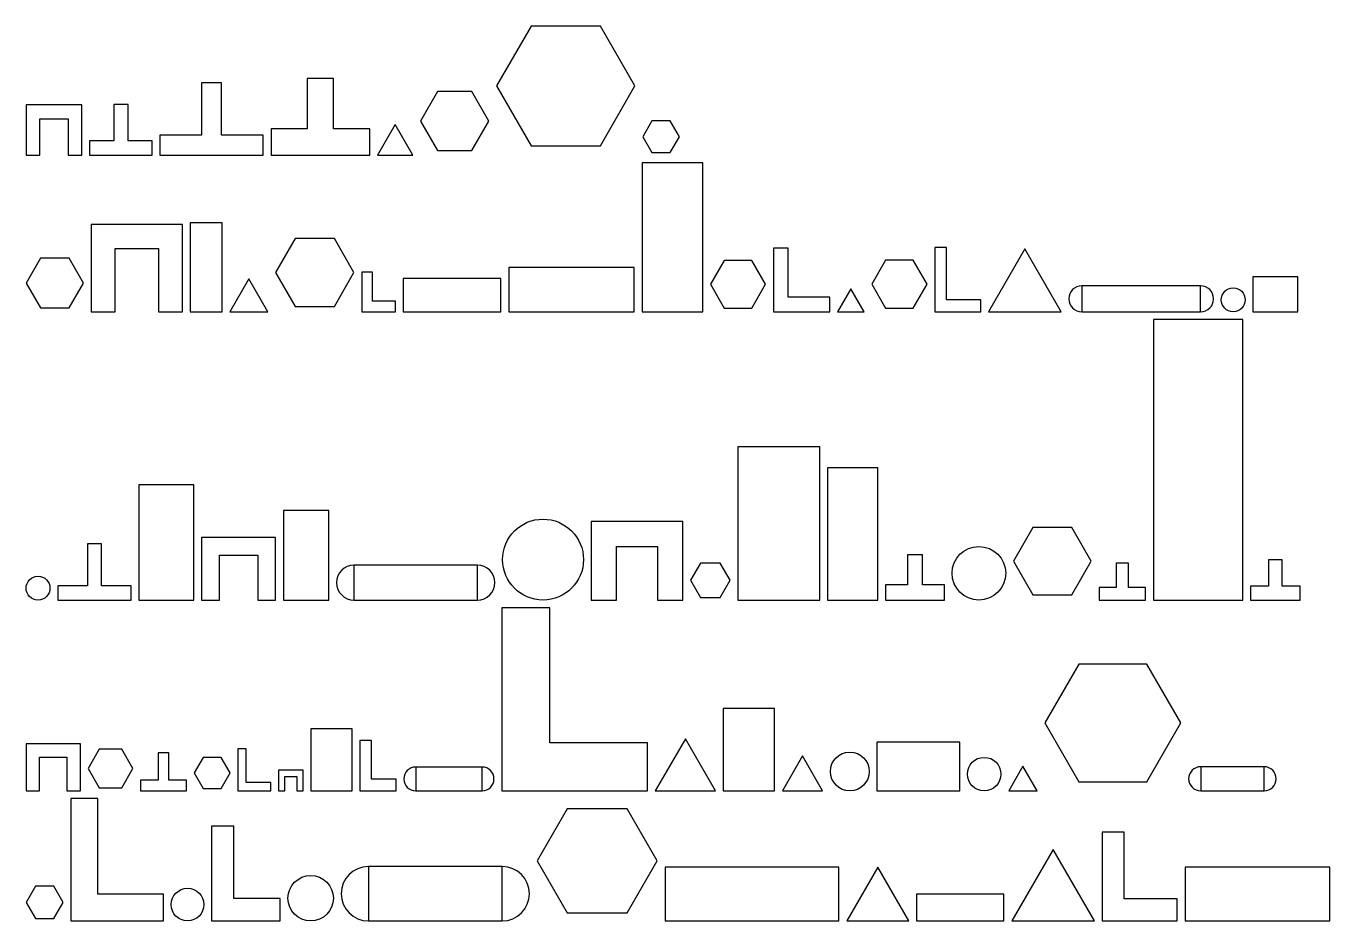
# Model space of a CAD drawing. Header units: millimetres. Extents: x 0 to 842, y 0 to 578.
import ezdxf

# ---------------------------------------------------------------- set-up
doc = ezdxf.new("R2010")
doc.units = ezdxf.units.MM

msp = doc.modelspace()

# ---------------------------------------------------------------- linework, layer by layer
for points in [[(393.3, 539.51), (370.95, 578.2), (326.27, 578.2), (303.93, 539.51), (326.27, 500.81), (370.95, 500.81)], [(86.42, 494.82), (153.22, 494.82), (153.22, 507.78), (126.3, 507.78), (126.3, 541.59), (113.34, 541.59), (113.34, 507.78), (86.42, 507.78), (86.42, 494.82)], [(158.22, 494.82), (222.01, 494.82), (222.01, 511.9), (198.65, 511.9), (198.65, 544.32), (181.58, 544.32), (181.58, 511.9), (158.22, 511.9), (158.22, 494.82)], [(298.93, 516.86), (287.91, 535.95), (265.87, 535.95), (254.85, 516.86), (265.87, 497.78), (287.91, 497.78)], [(0, 494.82), (8.99, 494.82), (8.99, 518.29), (27.09, 518.29), (27.09, 494.82), (36.07, 494.82), (36.07, 527.28), (0, 527.28), (0, 494.82)], [(41.07, 494.82), (81.42, 494.82), (81.42, 504.11), (65.89, 504.11), (65.89, 527.45), (56.61, 527.45), (56.61, 504.11), (41.07, 504.11), (41.07, 494.82)], [(227.01, 494.82), (249.85, 494.82), (238.43, 514.61)], [(422.1, 506.73), (416.15, 517.04), (404.25, 517.04), (398.3, 506.73), (404.25, 496.42), (416.15, 496.42)], [(397.9, 393.62), (437.14, 393.62), (437.14, 489.82), (397.9, 489.82), (397.9, 393.62)], [(42.08, 393.62), (57.52, 393.62), (57.52, 434.56), (85.57, 434.56), (85.57, 393.62), (101, 393.62), (101, 449.99), (42.08, 449.99), (42.08, 393.62)], [(106, 393.62), (126.67, 393.62), (126.67, 451.02), (106, 451.02), (106, 393.62)], [(211.81, 418.96), (199.14, 440.91), (173.81, 440.91), (161.14, 418.96), (173.81, 397.02), (199.14, 397.02)], [(482.72, 393.62), (519.13, 393.62), (519.13, 403.14), (492.23, 403.14), (492.23, 434.69), (482.72, 434.69), (482.72, 393.62)], [(587.01, 393.62), (616.7, 393.62), (616.7, 401.25), (594.63, 401.25), (594.63, 435.1), (587.01, 435.1), (587.01, 393.62)], [(621.7, 393.62), (668.59, 393.62), (645.15, 434.24)], [(37.08, 412.17), (27.81, 428.22), (9.27, 428.22), (0, 412.17), (9.27, 396.11), (27.81, 396.11)], [(311.76, 393.62), (392.9, 393.62), (392.9, 422.18), (311.76, 422.18), (311.76, 393.62)], [(477.72, 411.41), (468.82, 426.82), (451.03, 426.82), (442.14, 411.41), (451.03, 396.01), (468.82, 396.01)], [(582.01, 411.49), (573.08, 426.96), (555.21, 426.96), (546.28, 411.49), (555.21, 396.02), (573.08, 396.02)], [(131.67, 393.62), (156.14, 393.62), (143.9, 414.81)], [(216.81, 393.62), (238.53, 393.62), (238.53, 400.49), (223.69, 400.49), (223.69, 419.25), (216.81, 419.25), (216.81, 393.62)], [(243.53, 393.62), (306.76, 393.62), (306.76, 415.01), (243.53, 415.01), (243.53, 393.62)], [(792.52, 393.62), (821.61, 393.62), (821.61, 416.1), (792.52, 416.1), (792.52, 393.62)], [(524.13, 393.62), (541.28, 393.62), (532.7, 408.47)], [(681.97, 393.62), (758.7, 393.62), (758.7, 410.36), (681.97, 410.36)], [(728.17, 207.33), (785.93, 207.33), (785.93, 388.62), (728.17, 388.62), (728.17, 207.33)], [(459.86, 207.33), (512.7, 207.33), (512.7, 306.33), (459.86, 306.33), (459.86, 207.33)], [(517.7, 207.33), (550.2, 207.33), (550.2, 292.72), (517.7, 292.72), (517.7, 207.33)], [(72.89, 207.33), (108.32, 207.33), (108.32, 281.74), (72.89, 281.74), (72.89, 207.33)], [(166.21, 207.33), (195.57, 207.33), (195.57, 265.27), (166.21, 265.27), (166.21, 207.33)], [(365.07, 207.33), (381.33, 207.33), (381.33, 241.85), (407.97, 241.85), (407.97, 207.33), (424.23, 207.33), (424.23, 258.11), (365.07, 258.11), (365.07, 207.33)], [(688.08, 232.47), (675.52, 254.24), (650.38, 254.24), (637.81, 232.47), (650.38, 210.7), (675.52, 210.7)], [(113.32, 207.33), (124.85, 207.33), (124.85, 236.27), (149.68, 236.27), (149.68, 207.33), (161.21, 207.33), (161.21, 247.8), (113.32, 247.8), (113.32, 207.33)], [(20.43, 207.33), (67.89, 207.33), (67.89, 216.45), (48.72, 216.45), (48.72, 243.7), (39.6, 243.7), (39.6, 216.45), (20.43, 216.45), (20.43, 207.33)], [(555.2, 207.33), (593.19, 207.33), (593.19, 217.2), (579.13, 217.2), (579.13, 236.54), (569.26, 236.54), (569.26, 217.2), (555.2, 217.2), (555.2, 207.33)], [(211.82, 207.33), (291.55, 207.33), (291.55, 229.84), (211.82, 229.84)], [(454.86, 220.15), (448.45, 231.25), (435.63, 231.25), (429.23, 220.15), (435.63, 209.05), (448.45, 209.05)], [(693.08, 207.33), (723.17, 207.33), (723.17, 215.36), (712.14, 215.36), (712.14, 231.09), (704.11, 231.09), (704.11, 215.36), (693.08, 215.36), (693.08, 207.33)], [(790.93, 207.33), (823.03, 207.33), (823.03, 216.32), (811.47, 216.32), (811.47, 233.31), (802.48, 233.31), (802.48, 216.32), (790.93, 216.32), (790.93, 207.33)], [(307.27, 84.04), (401.47, 84.04), (401.47, 115), (338.23, 115), (338.23, 202.33), (307.27, 202.33), (307.27, 84.04)], [(745.97, 127.95), (724.02, 165.98), (680.1, 165.98), (658.14, 127.95), (680.1, 89.92), (724.02, 89.92)], [(450.28, 84.04), (483.54, 84.04), (483.54, 137.28), (450.28, 137.28), (450.28, 84.04)], [(183.92, 84.04), (210.69, 84.04), (210.69, 124.18), (183.92, 124.18), (183.92, 84.04)], [(0, 84.04), (8.67, 84.04), (8.67, 105.71), (26.41, 105.71), (26.41, 84.04), (35.08, 84.04), (35.08, 114.39), (0, 114.39), (0, 84.04)], [(69.02, 98.5), (61.78, 111.03), (47.32, 111.03), (40.08, 98.5), (47.32, 85.97), (61.78, 85.97)], [(136.85, 84.04), (158.02, 84.04), (158.02, 89.44), (142.25, 89.44), (142.25, 111.2), (136.85, 111.2), (136.85, 84.04)], [(215.69, 84.04), (239, 84.04), (239, 91.56), (223.22, 91.56), (223.22, 116.5), (215.69, 116.5), (215.69, 84.04)], [(406.47, 84.04), (445.28, 84.04), (425.88, 117.64)], [(549.66, 84.04), (603.07, 84.04), (603.07, 115.49), (549.66, 115.49), (549.66, 84.04)], [(74.02, 84.04), (103.65, 84.04), (103.65, 90.97), (92.3, 90.97), (92.3, 108.54), (85.37, 108.54), (85.37, 90.97), (74.02, 90.97), (74.02, 84.04)], [(131.85, 95.64), (126.05, 105.68), (114.45, 105.68), (108.65, 95.64), (114.45, 85.59), (126.05, 85.59)], [(488.54, 84.04), (514.56, 84.04), (501.55, 106.57)], [(163.02, 84.04), (167.12, 84.04), (167.12, 93.36), (174.81, 93.36), (174.81, 84.04), (178.92, 84.04), (178.92, 97.46), (163.02, 97.46), (163.02, 84.04)], [(251.7, 84.04), (294.56, 84.04), (294.56, 99.44), (251.7, 99.44)], [(634.73, 84.04), (653.14, 84.04), (643.94, 99.98)], [(758.77, 84.04), (799.76, 84.04), (799.76, 99.64), (758.77, 99.64)], [(29, 0), (88.74, 0), (88.74, 17.27), (46.28, 17.27), (46.28, 79.04), (29, 79.04), (29, 0)], [(407.76, 38.8), (388.36, 72.41), (349.56, 72.41), (330.15, 38.8), (349.56, 5.2), (388.36, 5.2)], [(119.86, 0), (164.19, 0), (164.19, 14.41), (134.26, 14.41), (134.26, 61.23), (119.86, 61.23), (119.86, 0)], [(695.07, 0), (743.63, 0), (743.63, 14.19), (709.26, 14.19), (709.26, 57.39), (695.07, 57.39), (695.07, 0)], [(636.66, 0), (690.07, 0), (663.36, 46.26)], [(221.09, 0), (307.6, 0), (307.6, 35.12), (221.09, 35.12)], [(412.76, 0), (525.11, 0), (525.11, 34.72), (412.76, 34.72), (412.76, 0)], [(530.11, 0), (570.25, 0), (550.18, 34.76)], [(748.63, 0), (842.24, 0), (842.24, 34.8), (748.63, 34.8), (748.63, 0)], [(24, 12), (18, 22.39), (6, 22.39), (0, 12), (6, 1.61), (18, 1.61)], [(575.25, 0), (631.66, 0), (631.66, 17.31), (575.25, 17.31), (575.25, 0)]]:
    msp.add_lwpolyline(points, close=True)
for centre, radius in [((779.8, 401.35), 7.72), ((333.94, 233.47), 26.14), ((615.5, 224.65), 17.31), ((7.71, 215.04), 7.71), ((532.11, 96.59), 12.55), ((618.9, 94.87), 10.83), ((183.86, 14.67), 14.67), ((104.3, 10.56), 10.56)]:
    msp.add_circle(centre, radius)
for centre, radius, start, end in [((681.97, 401.99), 8.37, 90, 270), ((758.7, 401.99), 8.37, 270, 90), ((211.82, 218.59), 11.25, 90, 270), ((291.55, 218.59), 11.25, 270, 90), ((251.7, 91.74), 7.7, 90, 270), ((294.56, 91.74), 7.7, 270, 90), ((758.77, 91.84), 7.8, 90, 270), ((799.76, 91.84), 7.8, 270, 90), ((221.09, 17.56), 17.56, 90, 270), ((307.6, 17.56), 17.56, 270, 90)]:
    msp.add_arc(centre, radius, start, end)

doc.saveas('drawing.dxf')
